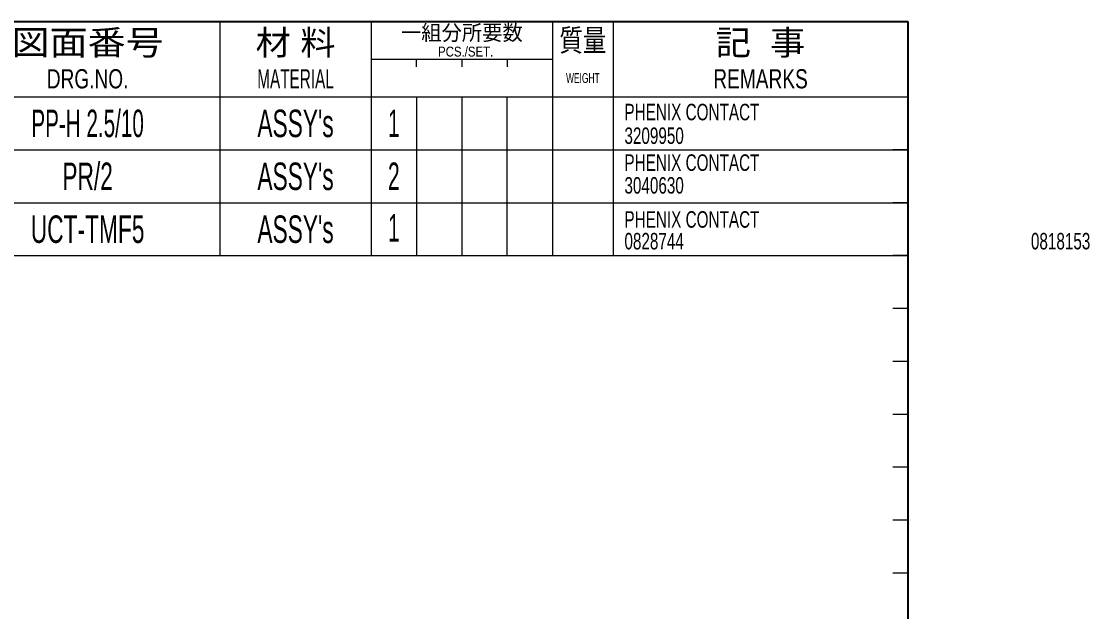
# Model space of a CAD drawing. Header units: millimetres. Extents: x 7 to 437, y 10 to 287.
# Drawn here: x 295.7 to 437, y 208.6 to 286.8 of the extents above; entities that cross this region are included whole.
import ezdxf
from ezdxf.enums import TextEntityAlignment as Align

# ---------------------------------------------------------------- set-up
doc = ezdxf.new("R2010")
doc.units = ezdxf.units.MM
for name, color, linetype in [('図面枠D8M', 7, 'Continuous'), ('文字', 7, 'Continuous'), ('表題、部品表', 7, 'Continuous'), ('表題、部品表_02', 7, 'Continuous'), ('表題、部品表_03', 7, 'Continuous')]:
    doc.layers.add(name, color=color, linetype=linetype)
doc.styles.add('HG丸ｺﾞｼｯｸM-PRO', font='')
doc.styles.get('HG丸ｺﾞｼｯｸM-PRO').set_extended_font_data('HG丸ｺﾞｼｯｸM-PRO')

# ---------------------------------------------------------------- blocks, each defined once
blk = doc.blocks.new('BLKF023')
at = {"layer": '図面枠D8M', "color": 4, "linetype": 'Continuous', "lineweight": 13}
for p, q in [((413, 269.75), (411, 269.75)), ((413, 262.75), (411, 262.75)), ((413, 255.75), (411, 255.75)), ((413, 248.75), (411, 248.75)), ((413, 241.75), (411, 241.75)), ((413, 234.75), (411, 234.75)), ((413, 227.75), (411, 227.75)), ((413, 220.75), (411, 220.75)), ((413, 213.75), (411, 213.75))]:
    blk.add_line(p, q, dxfattribs=at)
at = {"layer": '文字', "color": 2, "linetype": 'Continuous', "lineweight": 25}
for p, q in [((33, 286.75), (413, 286.75)), ((413, 286.75), (413, 10.25))]:
    blk.add_line(p, q, dxfattribs=at)
blk = doc.blocks.new('BLKF027')
at = {"layer": '表題、部品表', "color": 4, "linetype": 'Continuous', "lineweight": 13}
for p, q in [((234.5, 286.75), (413, 286.75)), ((322, 286.75), (322, 276.75)), ((342, 286.75), (342, 276.75)), ((366, 286.75), (366, 276.75)), ((374, 286.75), (374, 276.75)), ((413, 286.75), (413, 276.75)), ((342, 281.75), (366, 281.75)), ((348, 280.75), (348, 281.75)), ((354, 281.75), (354, 280.75)), ((360, 281.75), (360, 280.75)), ((234.5, 276.75), (413, 276.75))]:
    blk.add_line(p, q, dxfattribs=at)
at = {"layer": '表題、部品表', "color": 3, "linetype": 'Continuous', "lineweight": 13, "style": 'HG丸ｺﾞｼｯｸM-PRO'}
for s, height, width, p in [('図面番号', 3.273, 1.127518, (304.5, 283.95)), ('材 料', 3.273, 1.042439, (332, 283.95)), ('一組分所要数', 2.036, 0.966638, (354, 285.25)), ('質量', 2.909, 0.781842, (370, 284.25)), ('記  事', 3.273, 1.042426, (393.5, 283.95)), ('PCS./SET.', 1.309, 0.862935, (354.5, 282.75)), ('DRG.NO.', 2.545, 0.741189, (304.5, 279.15)), ('MATERIAL', 2.545, 0.594756, (332, 279.15)), ('WEIGHT', 1.309, 0.635507, (370, 279.25)), ('REMARKS', 2.545, 0.742803, (393.5, 279.15))]:
    blk.add_text(s, height=height, dxfattribs=dict(at, width=width)).set_placement(p, align=Align.MIDDLE_CENTER)
blk = doc.blocks.new('BLKF026')
at = {"layer": '表題、部品表', "color": 3, "linetype": 'Continuous', "lineweight": 13}
blk.add_blockref('BLKF027', (0, 0), dxfattribs=at)
blk = doc.blocks.new('BLKF028')
at = {"layer": '表題、部品表_02', "color": 4, "linetype": 'Continuous', "lineweight": 13}
for p, q in [((234.5, 276.75), (413, 276.75)), ((322, 276.75), (322, 269.75)), ((342, 276.75), (342, 269.75)), ((348, 276.75), (348, 269.75)), ((354, 276.75), (354, 269.75)), ((360, 269.75), (360, 276.75)), ((366, 276.75), (366, 269.75)), ((374, 276.75), (374, 269.75)), ((413, 276.75), (413, 269.75)), ((234.5, 269.75), (413, 269.75))]:
    blk.add_line(p, q, dxfattribs=at)
blk = doc.blocks.new('BLKF030')
at = {"layer": '表題、部品表_02', "color": 4, "linetype": 'Continuous', "lineweight": 13}
for p, q in [((234.5, 262.75), (413, 262.75)), ((322, 262.75), (322, 255.75)), ((342, 262.75), (342, 255.75)), ((354, 262.75), (354, 255.75)), ((360, 255.75), (360, 262.75)), ((366, 262.75), (366, 255.75)), ((374, 262.75), (374, 255.75)), ((413, 262.75), (413, 255.75)), ((234.5, 255.75), (413, 255.75))]:
    blk.add_line(p, q, dxfattribs=at)
blk = doc.blocks.new('BLKF032')
at = {"layer": '表題、部品表_02', "color": 4, "linetype": 'Continuous', "lineweight": 13}
for p, q in [((234.5, 269.75), (413, 269.75)), ((322, 269.75), (322, 262.75)), ((342, 269.75), (342, 262.75)), ((348, 269.75), (348, 255.75)), ((354, 269.75), (354, 262.75)), ((360, 262.75), (360, 269.75)), ((366, 269.75), (366, 262.75)), ((374, 269.75), (374, 262.75)), ((413, 269.75), (413, 262.75)), ((234.5, 262.75), (413, 262.75))]:
    blk.add_line(p, q, dxfattribs=at)

msp = doc.modelspace()

# ---------------------------------------------------------------- block references
at = {"layer": '図面枠D8M', "color": 4, "linetype": 'Continuous', "lineweight": 13}
msp.add_blockref('BLKF023', (0, 0), dxfattribs=at)
at = {"layer": '表題、部品表', "color": 3, "linetype": 'Continuous', "lineweight": 13}
msp.add_blockref('BLKF026', (0, 0), dxfattribs=at)
at = {"layer": '表題、部品表_02', "color": 4, "linetype": 'Continuous', "lineweight": 13}
for name in ['BLKF028', 'BLKF032', 'BLKF030']:
    msp.add_blockref(name, (0, 0), dxfattribs=at)

# ---------------------------------------------------------------- texts
at = {"layer": '表題、部品表', "color": 3, "linetype": 'Continuous', "lineweight": 13, "style": 'HG丸ｺﾞｼｯｸM-PRO', "width": 0.691275}
msp.add_text('0818153', height=2.182, dxfattribs=at).set_placement((429.26, 257.67), align=Align.MIDDLE_LEFT)
at = {"layer": '表題、部品表_03', "color": 3, "linetype": 'Continuous', "lineweight": 13, "style": 'HG丸ｺﾞｼｯｸM-PRO'}
for s, height, width, p in [('PHENIX CONTACT', 2.1818, 0.692722, (375.5, 274.75)), ('3209950', 2.182, 0.691275, (375.5, 271.62)), ('PHENIX CONTACT', 2.1818, 0.692722, (375.5, 268.06)), ('3040630', 2.182, 0.691275, (375.5, 265.05)), ('PHENIX CONTACT', 2.1818, 0.692722, (375.5, 260.54)), ('0828744', 2.182, 0.691275, (375.5, 257.67))]:
    msp.add_text(s, height=height, dxfattribs=dict(at, width=width)).set_placement(p, align=Align.MIDDLE_LEFT)
for s, height, width, p in [('PP-H 2.5/10', 3.6364, 0.561592, (304.5, 273.25)), ("ASSY's", 3.636, 0.617769, (332, 273.25)), ('1', 3.64, 0.576062, (345, 273.25)), ('PR/2', 3.636, 0.618866, (304.5, 266.25)), ("ASSY's", 3.636, 0.617769, (332, 266.25)), ('2', 3.64, 0.576062, (345, 266.25)), ('UCT-TMF5', 3.636, 0.618675, (304.5, 259.25)), ("ASSY's", 3.636, 0.617769, (332, 259.25)), ('1', 3.64, 0.576062, (345, 259.42))]:
    msp.add_text(s, height=height, dxfattribs=dict(at, width=width)).set_placement(p, align=Align.MIDDLE_CENTER)

doc.saveas('drawing.dxf')
